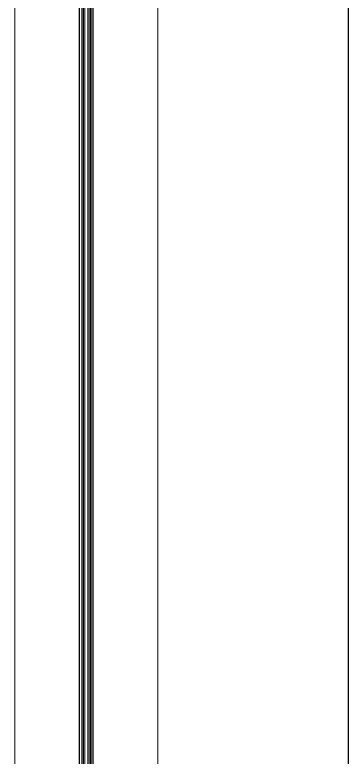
# Model space of a CAD drawing. Header units: millimetres. Extents: x 4754612 to 5801174, y 2368242 to 2777223.
# Drawn here: x 4950090.8 to 4950215.8, y 2425958.3 to 2426236.8 of the extents above; entities that cross this region are included whole.
import ezdxf

# ---------------------------------------------------------------- set-up
doc = ezdxf.new("R2010")
doc.units = ezdxf.units.MM
doc.header["$LTSCALE"] = 1000
doc.layers.add('(주)하나기공-LEADER', color=7, linetype='Continuous')
doc.layers.add('A-ELE-8', color=8, linetype='Continuous')

msp = doc.modelspace()

# ---------------------------------------------------------------- linework, layer by layer
at = {"layer": '(주)하나기공-LEADER', "color": 151, "lineweight": 9}
msp.add_line((4950115.872, 2426436.87), (4950115.872, 2425404.231), dxfattribs=at)
at = {"layer": '(주)하나기공-LEADER', "color": 4}
for p, q in [((4950115.872, 2426436.87), (4950115.872, 2425404.231)), ((4950119.264, 2426436.87), (4950119.264, 2425404.231))]:
    msp.add_line(p, q, dxfattribs=at)
at = {"layer": '(주)하나기공-LEADER', "color": 8, "lineweight": 9}
for p, q in [((4950116.026, 2426436.87), (4950116.026, 2425404.231)), ((4950116.533, 2426436.87), (4950116.533, 2425404.231)), ((4950117.039, 2426436.87), (4950117.039, 2425404.231)), ((4950118.096, 2426436.87), (4950118.096, 2425404.231)), ((4950118.603, 2426436.87), (4950118.603, 2425404.231)), ((4950119.11, 2426436.87), (4950119.11, 2425404.231)), ((4950090.782, 2426368.44), (4950090.782, 2421243.44)), ((4950144.354, 2426368.44), (4950144.354, 2421243.44))]:
    msp.add_line(p, q, dxfattribs=at)
at = {"layer": '(주)하나기공-LEADER', "color": 4}
msp.add_lwpolyline([(4950120.057, 2426436.87), (4950120.057, 2425405.024), (4950131.651, 2425405.024), (4950131.651, 2425404.231), (4950103.485, 2425404.231), (4950103.485, 2425405.024), (4950115.079, 2425405.024), (4950115.079, 2426436.87)], dxfattribs=at)
at = {"layer": 'A-ELE-8'}
msp.add_line((4950215.782, 2430143.44), (4950215.782, 2421243.44), dxfattribs=at)

doc.saveas('drawing.dxf')
